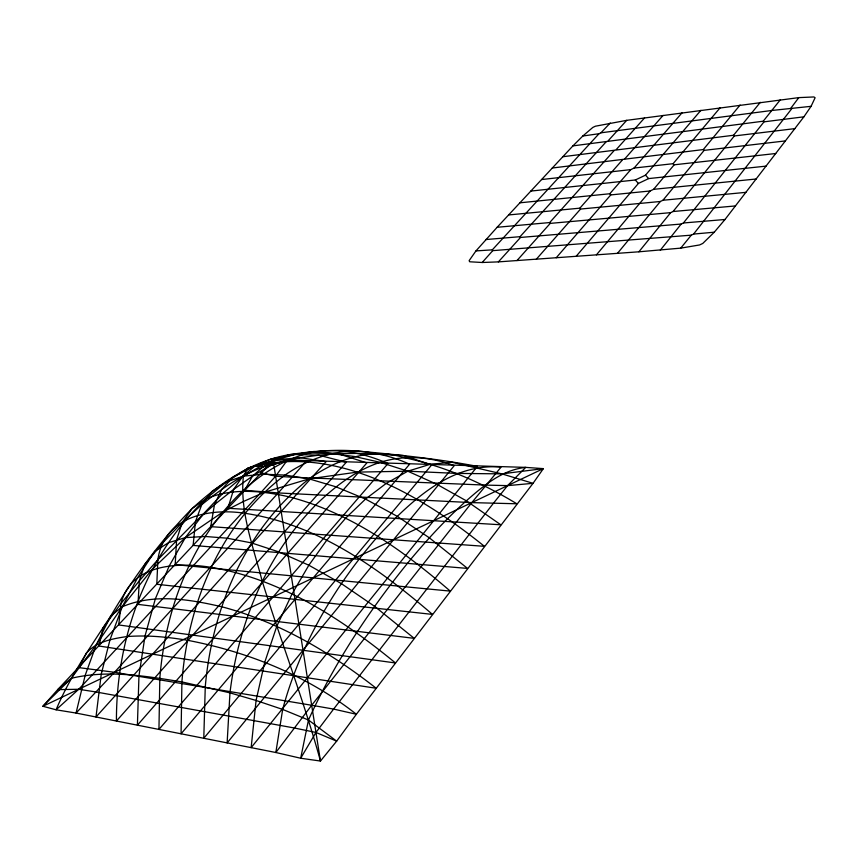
<?xml version="1.0" encoding="UTF-8"?>
<svg xmlns="http://www.w3.org/2000/svg" width="858" height="858" viewBox="0 0 858 858"><rect width="100%" height="100%" fill="white"/><g stroke="black" fill="none" stroke-linecap="round" stroke-linejoin="round"><path stroke-width="1.29" d="M811.078 106.328L815.1 97.758L813.931 96.954L798.798 97.619L626.715 120.335L595.377 126.212L592.814 127.434L582.818 136.004L572.94 145.871L497.136 227.273L475.954 250.911L469.122 260.671L469.691 261.776L482.185 262.494L498.38 261.883L638.878 251.802L680.737 248.134L699.592 244.948L702.766 243.447L714.264 232.207L724.999 219.498L803.892 116.817L811.078 106.328L771.792 110.478L600.932 132.808L599.013 133.719L582.818 136.004M790.969 108.033L798.798 97.619M791.805 108.644L693.586 234.073L691.28 235.167L492.76 250.643L482.185 262.494M498.38 261.883L520.538 237.441L681.188 224.045L683.418 222.983L764.017 121.836L803.892 116.817M660.306 250.214L681.188 224.045M572.94 145.871L763.234 121.203L780.448 99.625M638.878 251.802L670.688 212.645L673.058 211.518L735.499 205.931M760.327 102.306L733.547 135.264L562.773 156.735M673.058 211.518L734.362 135.95L794.883 128.625M680.737 248.134L691.28 235.167M740.1 105.03L703.281 149.571L552.273 168.018M617.481 253.346L660.349 201.491L662.944 200.257L745.913 192.353M662.944 200.257L704.139 150.364L785.435 140.916M596.417 254.858L650.15 190.969L653.592 189.339L756.177 179M541.548 179.547L630.769 169.627L634.083 168.05L673.09 163.696L720.162 107.711M653.592 189.339L674.195 164.8L775.761 153.507M576.126 256.327L638.406 183.451L648.659 178.582L766.076 166.13M530.823 191.077L635.295 179.998L645.495 175.161L700.911 110.307M519.905 202.81L609.791 193.747L630.769 169.627M556.22 257.754L610.767 194.916L650.15 190.969M634.083 168.05L681.992 112.859M508.601 214.95L579.879 208.172L622.5 159.856M536.368 259.191L580.544 209.052L660.349 201.491M624.914 158.709L663.073 115.412M516.966 260.585L550.246 223.38L670.688 212.645M644.572 117.9L616.301 149.507M497.136 227.273L549.678 222.565L614.189 150.515M485.767 239.554L520.055 236.679L606.263 141.677M608.193 140.766L626.715 120.335M475.954 250.911L492.31 249.85L599.013 133.719M600.932 132.808L610.242 122.984M693.586 234.073L714.264 232.207M724.999 219.498L683.418 222.983M763.234 121.203L764.017 121.836M733.547 135.264L734.362 135.95M703.281 149.571L704.139 150.364M673.09 163.696L674.195 164.8M645.495 175.161L648.659 178.582M635.295 179.998L638.406 183.451M609.791 193.747L610.767 194.916M579.879 208.172L580.544 209.052M549.678 222.565L550.246 223.38M520.055 236.679L520.538 237.441M492.31 249.85L492.76 250.643M181.917 681.928L181.07 733.794L409.556 464.253C371.975 446.718 329.204 448.584 289.178 454.686C251.748 461.1 219.627 483.462 192.106 508.547C160.564 540.626 133.548 577.177 110.811 615.926C90.927 646.246 70.163 676.201 56.081 709.802L42.9 706.263L57.7 689.628L273.08 460.124L287.484 459.963L525.74 467.385L543.361 468.629L533.043 483.322L356.381 714.264L336.658 741.151L320.463 761.046L300.686 758.236L275.836 752.509L76.051 713.052L56.081 709.802L78.689 689.274L97.319 669.54L261.368 491.999L275.611 476.211L287.484 459.963L269.734 465.787L263.309 466.57L255.169 465.84L247.908 468.114L212.151 491.259L201.748 504.665L182.228 522.415L163.256 542.288L144.873 564.328L139.307 580.834L137.999 604.375L414.232 638.363L374.592 606.338L341.269 583.558L308.859 565.218L278.657 551.855L251.351 542.878L227.059 538.181L205.062 536.465L185.339 537.634L168.554 542.674L154.708 551.426L137.741 577.455L122.286 606.767L96.278 644.744L71.257 678.303L42.9 706.263L543.361 468.629L501.823 473.863L457.089 473.412L407.786 471.192L357.25 472.114L309.105 478.861L264.328 492.288L243.329 501.522L222.994 511.915L185.339 537.634L151.845 569.648L122.286 606.767L110.811 615.926L96.278 644.744L85.157 675.375L76.051 713.052L114.479 672.286L278.249 492.942L306.381 461.014C266.538 457.314 231.338 480.802 201.748 504.665L195.463 521.546L193.136 545.42L467.535 568.414L429.332 537.805L397.061 516.226L365.519 499.077L335.961 486.818L309.105 478.861L285.049 475.075L263.159 474.206L243.393 476.147L226.383 481.885L205.931 498.873L192.106 508.547L182.228 522.415L176.609 539.918L175.182 564.628L450.236 591.108C402.917 550.235 350.139 512.505 288.706 496.75C261.583 490.722 232.186 487.719 205.931 498.873C145.377 555.576 116.216 639.146 116.431 721.031L346.267 462.269L318.672 455.169L294.916 454.483L271.128 458.966L255.169 465.84L233.204 476.984L221.868 489.167L214.489 504.643L210.703 526.64L484.384 546.31C420.012 494.423 333.494 442.953 247.908 468.114L243.393 476.147L222.876 493.329L203.496 513.803L185.339 537.634L169.208 566.001L155.33 598.873L145.034 635.896L138.964 675.686L137.409 725.171L366.892 462.912L338.266 453.743L313.706 451.501L294.916 454.483L255.169 465.84L242.675 476.329L233.676 489.36L214.489 504.643L195.463 521.546L157.883 559.673L139.307 580.834L120.978 603.549L103.078 627.906L99.045 646.031L376.201 688.255C330.073 652.155 278.528 621.653 221.482 606.703C189.232 599.259 153.818 593.286 122.286 606.767L110.038 639.628L101.244 674.163L95.989 716.988L326.104 461.636L300.246 457.743L277.906 459.598L263.309 466.57L252.381 476.265L233.676 489.36L227.874 508.279L500.793 524.774L466.334 500.815L437.001 484.373L407.786 471.192L380.191 462.333L354.579 456.52L330.974 453.55L309.18 452.96L289.178 454.686L265.562 463.277L243.393 476.147C239.607 511.947 253.335 546.664 262.076 580.748C280.781 641.098 303.764 700.074 320.463 761.046L273.08 460.124L269.734 465.787L260.639 472.715L275.611 476.211L292.503 477.22L485.746 485.102L507.571 485.628L533.043 483.322L501.823 473.863L451.962 462.248L430.083 464.328L407.786 471.192L386.218 483.408L365.519 499.077L345.763 518.06L326.844 540.09L308.859 565.218L292.085 593.886L276.802 626.19L264.704 662.408L256.07 700.471L251.147 747.64L477.38 466.387C437.172 458.633 396.471 454.59 355.748 450.89C330.18 451.222 305.845 460.478 285.049 475.075C220.452 523.144 187.848 603.41 181.917 681.928L229.965 692.856L256.07 700.471L282.668 709.427L308.472 720.012L336.658 741.151L315.959 732.453L293.929 727.916L96.332 692.02L78.689 689.274L57.7 689.628L71.257 678.303C107.679 669.615 145.57 676.007 181.917 681.928M159.824 678.26L158.944 729.429L387.977 463.577C363.245 452.616 335.982 447.35 309.18 452.96C283.816 459.384 261.572 473.713 242.396 491.194C191.463 539.736 165.283 609.041 159.824 678.26M205.266 686.743L203.786 738.288L431.638 464.95L403.281 455.491L358.923 453.346L338.266 453.743L318.672 455.169L300.246 457.743L283.666 461.411L269.734 465.787L252.381 476.265L244.68 490.315L278.249 492.942L471.782 502.616L516.806 503.775C481.767 482.528 443.854 466.023 403.668 457.518C370.731 447.05 336.186 459.706 309.105 478.861C245.581 528.528 212.183 607.85 205.266 686.743M157.883 559.673L156.799 584.277L432.475 614.414C378.56 567.942 317.02 524.077 244.959 513.298C208.698 507.786 163.889 516.677 157.883 559.673M229.965 692.856L227.134 742.899L454.236 465.658C430.491 456.756 404.579 454.654 380.191 462.333C355.191 470.495 334.373 486.936 315.712 504.987C266.398 555.426 238.352 623.38 229.965 692.856M120.978 603.549L118.747 624.956L395.474 662.966C341.752 618.854 280.727 578.882 210.929 567.31C177.938 562.033 130.952 563.888 120.978 603.549M282.668 709.427L275.836 752.509L311.679 705.265L471.782 502.616L501.072 467.127C450.128 462.548 410.188 502.102 377.949 536.229C334.47 586.304 299.946 645.13 282.668 709.427M308.472 720.012L300.686 758.236L315.959 732.453L333.601 709.083L493.178 503.582L507.571 485.628L525.74 467.385C501.876 469.969 483.687 485.639 466.334 500.815C446.439 518.779 428.217 538.459 411.003 558.987C370.581 608.29 334.813 661.829 308.472 720.012M86.379 653.12L78.861 667.61L114.479 672.286L311.679 705.265L333.601 709.083L356.381 714.264C307.496 675.729 248.294 651.919 187.462 640.272C167.321 636.947 146.89 634.941 126.491 636.615C112.066 638.813 96.504 641.612 86.379 653.12"/></g></svg>
